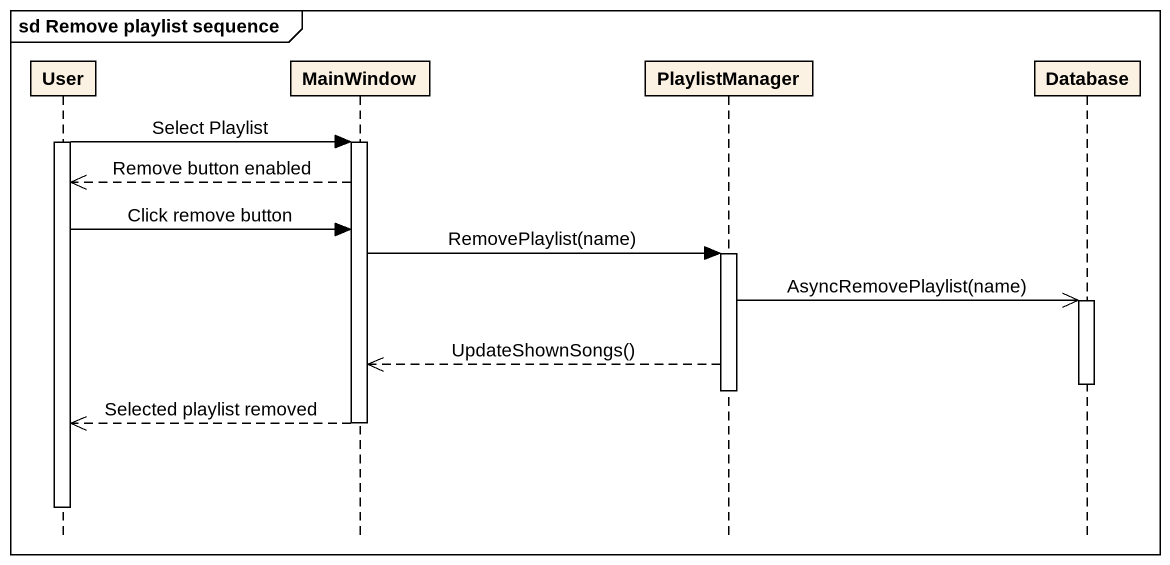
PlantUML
@startuml
mainframe sd Remove playlist sequence
hide footbox
participant User
participant MainWindow
participant PlaylistManager
participant "Database" as Database_

activate User
User -> MainWindow : Select Playlist
activate MainWindow
MainWindow -->> User : Remove button enabled
User -> MainWindow : Click remove button
MainWindow -> PlaylistManager : RemovePlaylist(name)
activate PlaylistManager
PlaylistManager ->> Database_ : AsyncRemovePlaylist(name)
activate Database_
PlaylistManager -->> MainWindow : UpdateShownSongs()
deactivate Database_
deactivate PlaylistManager
MainWindow -->> User : Selected playlist removed
deactivate MainWindow
deactivate User
@enduml
